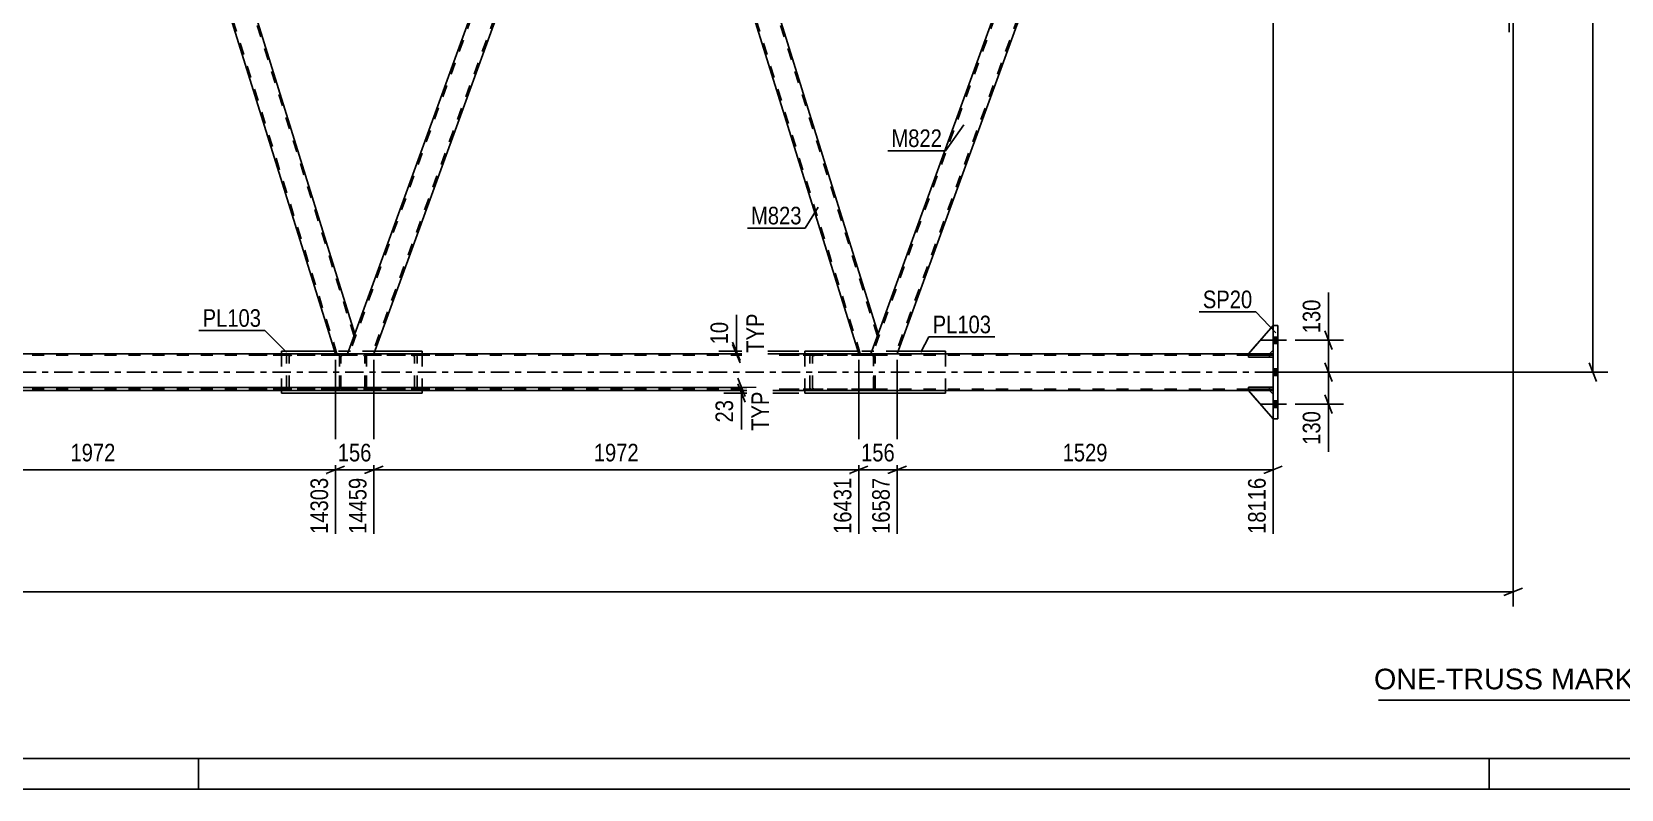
# Model space of a CAD drawing. Header units: millimetres. Extents: x -857 to 332, y -866 to -25.
# Drawn here: x -324.7 to -66.2, y -866.1 to -742.9 of the extents above; entities that cross this region are included whole.
import ezdxf

# ---------------------------------------------------------------- set-up
doc = ezdxf.new("R2010")
doc.units = ezdxf.units.MM
doc.linetypes.add('DXK_LINE_DOT2', pattern=[3.9198, 1.9599, -1.9599])
doc.linetypes.add('DXK_LINE_DOT3', pattern=[5.9187, 2.979, -0.9799, 0.9799, -0.9799])
doc.styles.add('Arial', font='ARIAL.TTF', dxfattribs={"height": 0.2})
doc.styles.add('Arial Narrow', font='ARIALN.TTF', dxfattribs={"height": 0.2})

# ---------------------------------------------------------------- blocks, each defined once
blk = doc.blocks.new('Unknown-570388934-1134')
at = {"color": 5, "linetype": 'Continuous'}
for p, q in [((-851.65, -861.05), (327.35, -861.05)), ((-297.65, -866.05), (-297.65, -861.05)), ((-87.65, -866.05), (-87.65, -861.05)), ((-856.65, -866.05), (332.35, -866.05))]:
    blk.add_line(p, q, dxfattribs=at)
blk = doc.blocks.new('Part-570388934-6711 - 6647')
at = {"color": 2, "linetype": 'Continuous'}
for p, q in [((-126.82, -795.23), (-804.16, -795.23)), ((-122.82, -795.23), (-123.42, -795.23)), ((-126.82, -801.23), (-804.16, -801.23)), ((-122.82, -801.23), (-123.42, -801.23))]:
    blk.add_line(p, q, dxfattribs=at)
at = {"color": 7, "linetype": 'DXK_LINE_DOT2'}
for p, q in [((-122.82, -795.47), (-804.16, -795.47)), ((-123.42, -795.23), (-126.82, -795.23)), ((-122.82, -795.23), (-122.82, -801.23)), ((-122.82, -800.99), (-804.16, -800.99)), ((-123.42, -801.23), (-126.82, -801.23))]:
    blk.add_line(p, q, dxfattribs=at)
at = {"color": 7, "linetype": 'DXK_LINE_DOT3'}
blk.add_line((-122.82, -798.23), (-804.16, -798.23), dxfattribs=at)
blk = doc.blocks.new('Bolt-570388934-6821 - 6647')
at = {"linetype": 'Continuous'}
for points in [[(-122.02, -793.55), (-122.02, -792.51), (-122.82, -792.51), (-122.82, -793.55)], [(-122.02, -793.55), (-122.02, -792.51), (-122.82, -792.51), (-122.82, -793.55)], [(-122.02, -793.55), (-122.02, -792.51), (-122.82, -792.51), (-122.82, -793.55)], [(-122.02, -798.75), (-122.02, -797.71), (-122.82, -797.71), (-122.82, -798.75)], [(-122.02, -798.75), (-122.02, -797.71), (-122.82, -797.71), (-122.82, -798.75)], [(-122.02, -803.95), (-122.02, -802.91), (-122.82, -802.91), (-122.82, -803.95)], [(-122.02, -803.95), (-122.02, -802.91), (-122.82, -802.91), (-122.82, -803.95)], [(-122.02, -803.95), (-122.02, -802.91), (-122.82, -802.91), (-122.82, -803.95)]]:
    blk.add_hatch(color=1, dxfattribs=at).paths.add_polyline_path(points)
at = {"color": 1, "linetype": 'Continuous'}
for p, q in [((-120.62, -793.03), (-124.82, -793.03)), ((-120.62, -793.03), (-124.82, -793.03)), ((-120.62, -793.03), (-124.82, -793.03)), ((-122.02, -792.51), (-122.82, -792.51)), ((-122.02, -792.51), (-122.82, -792.51)), ((-122.02, -792.51), (-122.82, -792.51)), ((-122.02, -793.55), (-122.82, -793.55)), ((-122.02, -793.55), (-122.82, -793.55)), ((-122.02, -793.55), (-122.82, -793.55)), ((-120.62, -798.23), (-124.82, -798.23)), ((-120.62, -798.23), (-124.82, -798.23)), ((-122.02, -797.71), (-122.82, -797.71)), ((-122.02, -797.71), (-122.82, -797.71)), ((-122.02, -798.75), (-122.82, -798.75)), ((-122.02, -798.75), (-122.82, -798.75)), ((-120.62, -803.43), (-124.82, -803.43)), ((-120.62, -803.43), (-124.82, -803.43)), ((-120.62, -803.43), (-124.82, -803.43)), ((-122.02, -802.91), (-122.82, -802.91)), ((-122.02, -802.91), (-122.82, -802.91)), ((-122.02, -802.91), (-122.82, -802.91)), ((-122.02, -803.95), (-122.82, -803.95)), ((-122.02, -803.95), (-122.82, -803.95)), ((-122.02, -803.95), (-122.82, -803.95))]:
    blk.add_line(p, q, dxfattribs=at)
blk = doc.blocks.new('Part-570388934-6899 - 6647')
at = {"color": 7, "linetype": 'DXK_LINE_DOT2'}
for p, q in [((-203.07, -795.23), (-188.14, -795.23)), ((-188.14, -795.47), (-203.07, -795.47)), ((-198.12, -795.52), (-198.18, -795.71)), ((-198.18, -800.75), (-198.18, -795.71)), ((-197.75, -795.71), (-197.71, -795.61)), ((-197.75, -800.75), (-197.75, -795.71)), ((-197.31, -795.23), (-197.64, -795.26)), ((-197.48, -795.49), (-197.31, -795.47)), ((-188.14, -795.23), (-187.84, -795.26)), ((-188.14, -795.47), (-187.97, -795.49)), ((-187.97, -795.49), (-187.83, -795.54)), ((-187.84, -801.19), (-187.84, -795.26)), ((-187.82, -795.26), (-187.84, -795.26)), ((-187.83, -800.92), (-187.83, -795.54)), ((-187.83, -795.54), (-187.79, -795.61)), ((-187.68, -795.37), (-187.82, -795.26)), ((-187.79, -795.61), (-187.77, -795.71)), ((-187.77, -800.75), (-187.77, -795.71)), ((-187.59, -795.52), (-187.68, -795.37)), ((-187.55, -795.71), (-187.59, -795.52)), ((-187.55, -800.75), (-187.55, -795.71)), ((-188.14, -800.99), (-203.07, -800.99)), ((-188.14, -801.23), (-203.07, -801.23)), ((-198.18, -800.75), (-198.12, -800.93)), ((-197.71, -800.84), (-197.75, -800.75)), ((-197.64, -801.19), (-197.31, -801.23)), ((-197.31, -800.99), (-197.48, -800.97)), ((-187.97, -800.97), (-188.14, -800.99)), ((-188.14, -801.23), (-187.84, -801.19)), ((-187.83, -800.92), (-187.97, -800.97)), ((-187.84, -801.19), (-187.82, -801.19)), ((-187.79, -800.84), (-187.83, -800.92)), ((-187.82, -801.19), (-187.68, -801.09)), ((-187.77, -800.75), (-187.79, -800.84)), ((-187.68, -801.09), (-187.59, -800.93)), ((-187.59, -800.93), (-187.55, -800.75))]:
    blk.add_line(p, q, dxfattribs=at)
for centre, radius, start, end in [((-197.51, -796.07), 0.817, 99.5183, 138.064), ((-197.41, -795.89), 0.409, 99.5183, 138.064), ((-197.51, -800.38), 0.817, 221.9361, 260.4818), ((-197.41, -800.57), 0.409, 221.9361, 260.4818)]:
    blk.add_arc(centre, radius, start, end, dxfattribs=at)
blk = doc.blocks.new('Part-570388934-6919 - 6647')
at = {"color": 2, "linetype": 'Continuous'}
for p, q in [((-275.48, -794.83), (-284.12, -794.83)), ((-284.12, -794.83), (-284.12, -795.23)), ((-261.26, -794.83), (-268.96, -794.83)), ((-261.26, -795.23), (-261.26, -794.83)), ((-284.12, -801.63), (-284.12, -801.23)), ((-261.26, -801.63), (-261.26, -801.23)), ((-261.26, -801.63), (-284.12, -801.63))]:
    blk.add_line(p, q, dxfattribs=at)
at = {"color": 7, "linetype": 'DXK_LINE_DOT2'}
for p, q in [((-284.12, -795.49), (-284.12, -795.23)), ((-284.12, -795.49), (-284.12, -795.47)), ((-284.12, -801.23), (-284.12, -795.49)), ((-268.96, -794.83), (-275.48, -794.83)), ((-261.26, -801.23), (-261.26, -795.23))]:
    blk.add_line(p, q, dxfattribs=at)
blk = doc.blocks.new('Part-570388934-7298 - 6647')
at = {"color": 7, "linetype": 'DXK_LINE_DOT2'}
for p, q in [((-229.06, -674.23), (-273.11, -795.23)), ((-225.32, -674.23), (-269.36, -795.23)), ((-225.06, -674.23), (-226.61, -678.48)), ((-272.18, -791.98), (-273.36, -795.23)), ((-269.1, -795.23), (-273.36, -795.23))]:
    blk.add_line(p, q, dxfattribs=at)
at = {"color": 2, "linetype": 'Continuous'}
for p, q in [((-229.32, -674.23), (-272.18, -791.98)), ((-229.32, -674.23), (-225.06, -674.23)), ((-226.61, -678.48), (-269.1, -795.23))]:
    blk.add_line(p, q, dxfattribs=at)
blk = doc.blocks.new('Part-570388934-6996 - 6647')
at = {"color": 7, "linetype": 'DXK_LINE_DOT2'}
for p, q in [((-274.66, -795.52), (-274.7, -795.71)), ((-274.7, -800.75), (-274.7, -795.71)), ((-274.46, -795.71), (-274.44, -795.62)), ((-274.46, -800.75), (-274.46, -795.71)), ((-274.44, -795.62), (-274.39, -795.54)), ((-274.22, -795.23), (-274.41, -795.26)), ((-274.39, -795.54), (-274.31, -795.49)), ((-274.31, -795.49), (-274.22, -795.47)), ((-274.22, -795.23), (-270.78, -795.23)), ((-274.22, -795.47), (-270.78, -795.47)), ((-270.6, -795.26), (-270.78, -795.23)), ((-270.78, -795.47), (-270.69, -795.49)), ((-270.69, -795.49), (-270.61, -795.54)), ((-270.61, -795.54), (-270.56, -795.62)), ((-270.56, -795.62), (-270.54, -795.71)), ((-270.54, -800.75), (-270.54, -795.71)), ((-270.3, -795.71), (-270.34, -795.52)), ((-270.3, -800.75), (-270.3, -795.71)), ((-274.7, -800.75), (-274.66, -800.93)), ((-274.44, -800.84), (-274.46, -800.75)), ((-274.39, -800.92), (-274.44, -800.84)), ((-274.41, -801.19), (-274.22, -801.23)), ((-274.31, -800.97), (-274.39, -800.92)), ((-274.22, -800.99), (-274.31, -800.97)), ((-274.22, -800.99), (-270.78, -800.99)), ((-274.22, -801.23), (-270.78, -801.23)), ((-270.69, -800.97), (-270.78, -800.99)), ((-270.78, -801.23), (-270.6, -801.19)), ((-270.61, -800.92), (-270.69, -800.97)), ((-270.56, -800.84), (-270.61, -800.92)), ((-270.54, -800.75), (-270.56, -800.84)), ((-270.34, -800.93), (-270.3, -800.75))]:
    blk.add_line(p, q, dxfattribs=at)
for centre, start, end in [((-274.22, -795.71), 112.5001, 157.5001), ((-270.78, -795.71), 22.5001, 67.5001), ((-274.22, -800.75), 202.5001, 247.5001), ((-270.78, -800.75), 292.5001, 337.5001)]:
    blk.add_arc(centre, 0.48, start, end, dxfattribs=at)
blk = doc.blocks.new('Part-570388934-7027 - 6647')
at = {"color": 2, "linetype": 'Continuous'}
for p, q in [((-190.34, -794.83), (-198.98, -794.83)), ((-198.98, -794.83), (-198.98, -795.23)), ((-176.13, -794.83), (-183.82, -794.83)), ((-176.13, -795.23), (-176.13, -794.83)), ((-198.98, -801.63), (-198.98, -801.23)), ((-176.13, -801.63), (-176.13, -801.23)), ((-176.13, -801.63), (-198.98, -801.63))]:
    blk.add_line(p, q, dxfattribs=at)
at = {"color": 7, "linetype": 'DXK_LINE_DOT2'}
for p, q in [((-198.98, -801.23), (-198.98, -795.23)), ((-183.82, -794.83), (-190.34, -794.83)), ((-176.13, -801.23), (-176.13, -795.23))]:
    blk.add_line(p, q, dxfattribs=at)
blk = doc.blocks.new('Part-570388934-7040 - 6647')
at = {"color": 7, "linetype": 'DXK_LINE_DOT2'}
for p, q in [((-314.2, -674.23), (-358.24, -795.23)), ((-310.45, -674.23), (-354.49, -795.23)), ((-310.2, -674.23), (-311.74, -678.48)), ((-357.31, -791.98), (-358.49, -795.23)), ((-354.24, -795.23), (-358.49, -795.23))]:
    blk.add_line(p, q, dxfattribs=at)
at = {"color": 2, "linetype": 'Continuous'}
for p, q in [((-314.45, -674.23), (-357.31, -791.98)), ((-314.45, -674.23), (-310.2, -674.23)), ((-311.74, -678.48), (-354.24, -795.23))]:
    blk.add_line(p, q, dxfattribs=at)
blk = doc.blocks.new('Part-570388934-7067 - 6647')
at = {"color": 7, "linetype": 'DXK_LINE_DOT2'}
for p, q in [((-288.21, -795.23), (-274.7, -795.23)), ((-274.7, -795.47), (-288.21, -795.47)), ((-283.25, -795.52), (-283.32, -795.71)), ((-283.32, -800.75), (-283.32, -795.71)), ((-282.88, -795.71), (-282.85, -795.62)), ((-282.88, -800.75), (-282.88, -795.71)), ((-282.44, -795.23), (-282.78, -795.26)), ((-282.61, -795.49), (-282.44, -795.47)), ((-274.7, -801.23), (-274.7, -795.23)), ((-274.7, -800.99), (-288.21, -800.99)), ((-274.7, -801.23), (-288.21, -801.23)), ((-283.32, -800.75), (-283.25, -800.93)), ((-282.85, -800.84), (-282.88, -800.75)), ((-282.78, -801.19), (-282.44, -801.23)), ((-282.44, -800.99), (-282.61, -800.97))]:
    blk.add_line(p, q, dxfattribs=at)
for centre, radius, start, end in [((-282.64, -796.07), 0.817, 99.5183, 138.064), ((-282.54, -795.89), 0.409, 99.5183, 138.064), ((-282.64, -800.38), 0.817, 221.9361, 260.4818), ((-282.54, -800.57), 0.409, 221.9361, 260.4818)]:
    blk.add_arc(centre, radius, start, end, dxfattribs=at)
blk = doc.blocks.new('Part-570388934-7068 - 6647')
at = {"color": 7, "linetype": 'DXK_LINE_DOT2'}
for p, q in [((-270.3, -801.23), (-270.3, -795.23)), ((-257.17, -795.23), (-270.3, -795.23)), ((-257.17, -795.47), (-270.3, -795.47)), ((-262.6, -795.26), (-262.93, -795.23)), ((-262.93, -795.47), (-262.77, -795.49)), ((-262.53, -795.61), (-262.5, -795.71)), ((-262.5, -800.75), (-262.5, -795.71)), ((-262.06, -795.71), (-262.13, -795.52)), ((-262.06, -800.75), (-262.06, -795.71)), ((-257.17, -800.99), (-270.3, -800.99)), ((-270.3, -801.23), (-257.17, -801.23)), ((-262.77, -800.97), (-262.93, -800.99)), ((-262.93, -801.23), (-262.6, -801.19)), ((-262.5, -800.75), (-262.53, -800.84)), ((-262.13, -800.93), (-262.06, -800.75))]:
    blk.add_line(p, q, dxfattribs=at)
for centre, radius, start, end in [((-262.83, -795.89), 0.409, 41.9361, 80.4818), ((-262.73, -796.07), 0.817, 41.9361, 80.4818), ((-262.83, -800.57), 0.409, 279.5183, 318.064), ((-262.73, -800.38), 0.817, 279.5183, 318.064)]:
    blk.add_arc(centre, radius, start, end, dxfattribs=at)
blk = doc.blocks.new('Part-570388934-7080 - 6647')
at = {"color": 2, "linetype": 'Continuous'}
for p, q in [((-122.02, -790.63), (-122.82, -790.63)), ((-122.82, -790.63), (-122.82, -805.83)), ((-122.02, -805.83), (-122.02, -790.63)), ((-122.82, -805.83), (-122.02, -805.83))]:
    blk.add_line(p, q, dxfattribs=at)
blk = doc.blocks.new('Part-570388934-7279 - 6647')
at = {"color": 2, "linetype": 'Continuous'}
for p, q in [((-225.06, -674.23), (-226.61, -678.48)), ((-223.75, -674.23), (-225.06, -674.23)), ((-187.04, -791.98), (-223.75, -674.23)), ((-226.61, -678.48), (-190.22, -795.23)), ((-188.23, -795.23), (-187.04, -791.98))]:
    blk.add_line(p, q, dxfattribs=at)
at = {"color": 7, "linetype": 'DXK_LINE_DOT2'}
for p, q in [((-187.18, -792.35), (-224, -674.23)), ((-189.97, -795.23), (-226.48, -678.11)), ((-187.04, -791.98), (-187.22, -792.46)), ((-190.22, -795.23), (-188.23, -795.23))]:
    blk.add_line(p, q, dxfattribs=at)
blk = doc.blocks.new('Part-570388934-7331 - 6647')
at = {"color": 2, "linetype": 'Continuous'}
for p, q in [((-126.82, -795.79), (-126.82, -795.47)), ((-126.82, -795.47), (-122.82, -795.47)), ((-122.82, -795.79), (-126.82, -795.79)), ((-122.82, -795.47), (-122.82, -795.79))]:
    blk.add_line(p, q, dxfattribs=at)
at = {"color": 7, "linetype": 'DXK_LINE_DOT2'}
blk.add_line((-123.42, -795.79), (-123.42, -795.47), dxfattribs=at)
blk = doc.blocks.new('Part-570388934-7268 - 6647')
at = {"color": 2, "linetype": 'Continuous'}
for p, q in [((-310.2, -674.23), (-311.74, -678.48)), ((-308.88, -674.23), (-310.2, -674.23)), ((-272.18, -791.98), (-308.88, -674.23)), ((-311.74, -678.48), (-275.35, -795.23)), ((-273.36, -795.23), (-272.18, -791.98))]:
    blk.add_line(p, q, dxfattribs=at)
at = {"color": 7, "linetype": 'DXK_LINE_DOT2'}
for p, q in [((-272.31, -792.35), (-309.13, -674.23)), ((-275.1, -795.23), (-311.61, -678.11)), ((-272.18, -791.98), (-272.45, -792.72)), ((-275.35, -795.23), (-273.36, -795.23))]:
    blk.add_line(p, q, dxfattribs=at)
blk = doc.blocks.new('Part-570388934-7273 - 6647')
at = {"color": 7, "linetype": 'DXK_LINE_DOT2'}
for p, q in [((-143.93, -674.23), (-187.97, -795.23)), ((-140.18, -674.23), (-184.22, -795.23)), ((-187.04, -791.98), (-188.23, -795.23)), ((-183.97, -795.23), (-188.23, -795.23))]:
    blk.add_line(p, q, dxfattribs=at)
at = {"color": 2, "linetype": 'Continuous'}
for p, q in [((-144.19, -674.23), (-187.04, -791.98)), ((-139.93, -674.23), (-183.97, -795.23)), ((-144.19, -674.23), (-139.93, -674.23))]:
    blk.add_line(p, q, dxfattribs=at)
blk = doc.blocks.new('Part-570388934-7329 - 6647')
at = {"color": 7, "linetype": 'DXK_LINE_DOT2'}
for p, q in [((-126.82, -795.47), (-122.82, -795.47)), ((-126.82, -795.79), (-126.82, -795.47)), ((-122.82, -795.79), (-126.82, -795.79)), ((-123.42, -795.79), (-123.42, -795.47)), ((-122.82, -795.47), (-122.82, -795.79))]:
    blk.add_line(p, q, dxfattribs=at)
blk = doc.blocks.new('Part-570388934-7330 - 6647')
at = {"color": 7, "linetype": 'DXK_LINE_DOT2'}
for p, q in [((-126.82, -800.67), (-122.82, -800.67)), ((-126.82, -800.99), (-126.82, -800.67)), ((-122.82, -800.99), (-126.82, -800.99)), ((-123.42, -800.99), (-123.42, -800.67)), ((-122.82, -800.67), (-122.82, -800.99))]:
    blk.add_line(p, q, dxfattribs=at)
blk = doc.blocks.new('Part-570388934-7332 - 6647')
at = {"color": 2, "linetype": 'Continuous'}
for p, q in [((-126.82, -800.99), (-126.82, -800.67)), ((-126.82, -800.67), (-122.82, -800.67)), ((-122.82, -800.99), (-126.82, -800.99)), ((-122.82, -800.67), (-122.82, -800.99))]:
    blk.add_line(p, q, dxfattribs=at)
at = {"color": 7, "linetype": 'DXK_LINE_DOT2'}
blk.add_line((-123.42, -800.99), (-123.42, -800.67), dxfattribs=at)
blk = doc.blocks.new('Part-570388934-7333 - 6647')
at = {"color": 7, "linetype": 'DXK_LINE_DOT2'}
for p, q in [((-126.82, -795.23), (-122.82, -790.63)), ((-122.82, -790.63), (-122.82, -794.63)), ((-123.42, -795.23), (-126.82, -795.23)), ((-122.82, -794.63), (-123.42, -795.23))]:
    blk.add_line(p, q, dxfattribs=at)
blk = doc.blocks.new('Part-570388934-7334 - 6647')
at = {"color": 2, "linetype": 'Continuous'}
for p, q in [((-126.82, -795.23), (-122.82, -790.63)), ((-123.42, -795.23), (-126.82, -795.23)), ((-122.82, -794.63), (-123.42, -795.23))]:
    blk.add_line(p, q, dxfattribs=at)
at = {"color": 7, "linetype": 'DXK_LINE_DOT2'}
blk.add_line((-122.82, -790.63), (-122.82, -794.63), dxfattribs=at)
blk = doc.blocks.new('Part-570388934-7335 - 6647')
at = {"color": 7, "linetype": 'DXK_LINE_DOT2'}
for p, q in [((-123.42, -801.23), (-126.82, -801.23)), ((-126.82, -801.23), (-122.82, -805.83)), ((-122.82, -801.83), (-123.42, -801.23)), ((-122.82, -805.83), (-122.82, -801.83))]:
    blk.add_line(p, q, dxfattribs=at)
blk = doc.blocks.new('Part-570388934-7336 - 6647')
at = {"color": 2, "linetype": 'Continuous'}
for p, q in [((-123.42, -801.23), (-126.82, -801.23)), ((-126.82, -801.23), (-122.82, -805.83)), ((-122.82, -801.83), (-123.42, -801.23))]:
    blk.add_line(p, q, dxfattribs=at)
at = {"color": 7, "linetype": 'DXK_LINE_DOT2'}
blk.add_line((-122.82, -805.83), (-122.82, -801.83), dxfattribs=at)
blk = doc.blocks.new('StraightDimension-570388934-7650 - 6647')
at = {"color": 7, "linetype": 'Continuous'}
for p, q in [((-269.1, -796.23), (-269.1, -824.53)), ((-190.22, -796.23), (-190.22, -824.53)), ((-267.6, -813.49), (-270.6, -814.69)), ((-269.1, -814.09), (-190.22, -814.09)), ((-191.72, -814.69), (-188.72, -813.49))]:
    blk.add_line(p, q, dxfattribs=at)
at = {"color": 0}
blk.add_wipeout([(-225.41, -813.34), (-225.41, -809.14), (-233.92, -809.14), (-233.92, -813.34)], dxfattribs=at)
at = {"color": 0, "linetype": 'Continuous'}
blk.add_wipeout([(-190.82, -814.79), (-195.02, -814.79), (-195.02, -825.13), (-190.82, -825.13)], dxfattribs=at)
at = {"color": 3, "style": 'Arial Narrow'}
blk.add_text('1972', height=2.863, dxfattribs=at).set_placement((-233.32, -812.74))
at = {"color": 3, "linetype": 'Continuous', "style": 'Arial Narrow'}
blk.add_text('16431', height=2.863, rotation=90.0002, dxfattribs=at).set_placement((-191.42, -824.53))
blk = doc.blocks.new('StraightDimension-570388934-7726 - 6647')
at = {"color": 7, "linetype": 'Continuous'}
for p, q in [((-82.75, -672.23), (-68.38, -672.23)), ((-70.18, -673.73), (-71.38, -670.73)), ((-70.78, -798.23), (-70.78, -672.23)), ((-121.02, -798.23), (-68.38, -798.23)), ((-71.38, -796.73), (-70.18, -799.73))]:
    blk.add_line(p, q, dxfattribs=at)
at = {"color": 0}
blk.add_wipeout([(-71.53, -730.97), (-75.73, -730.97), (-75.73, -739.48), (-71.53, -739.48)], dxfattribs=at)
at = {"color": 3, "style": 'Arial Narrow'}
blk.add_text('3150', height=2.863, rotation=90.0002, dxfattribs=at).set_placement((-72.13, -738.88))
blk = doc.blocks.new('StraightDimension-570388934-17202 - 6647')
at = {"color": 7, "linetype": 'Continuous'}
for p, q in [((-119.22, -793.03), (-111.38, -793.03)), ((-114.38, -791.53), (-113.18, -794.53)), ((-113.78, -798.23), (-113.78, -793.03)), ((-119.22, -798.23), (-111.38, -798.23)), ((-113.18, -799.73), (-114.38, -796.73))]:
    blk.add_line(p, q, dxfattribs=at)
at = {"color": 0}
blk.add_wipeout([(-114.53, -785.82), (-118.73, -785.82), (-118.73, -792.5), (-114.53, -792.5)], dxfattribs=at)
at = {"color": 7, "linetype": 'Continuous'}
blk.add_line((-113.78, -793.03), (-113.78, -785.29), dxfattribs=at)
blk.add_line((-113.78, -793.03), (-113.78, -785.29), dxfattribs=at)
at = {"color": 3, "style": 'Arial Narrow'}
blk.add_text('130', height=2.863, rotation=90.0002, dxfattribs=at).set_placement((-115.13, -791.9))
blk = doc.blocks.new('StraightDimension-570388934-7389 - 6647')
at = {"color": 7, "linetype": 'Continuous'}
for p, q in [((-83.75, -679.73), (-83.75, -836.34)), ((-817.06, -833.94), (-83.75, -833.94)), ((-85.25, -834.54), (-82.25, -833.34))]:
    blk.add_line(p, q, dxfattribs=at)
blk = doc.blocks.new('StraightDimension-570388934-7693 - 6647')
at = {"color": 7, "linetype": 'Continuous'}
for p, q in [((-183.97, -796.23), (-183.97, -824.53)), ((-122.82, -802.23), (-122.82, -824.53)), ((-182.47, -813.49), (-185.47, -814.69)), ((-183.97, -814.09), (-122.82, -814.09)), ((-124.32, -814.69), (-121.32, -813.49))]:
    blk.add_line(p, q, dxfattribs=at)
at = {"color": 0}
blk.add_wipeout([(-149.14, -813.34), (-149.14, -809.14), (-157.65, -809.14), (-157.65, -813.34)], dxfattribs=at)
at = {"color": 0, "linetype": 'Continuous'}
blk.add_wipeout([(-123.42, -814.79), (-127.62, -814.79), (-127.62, -825.13), (-123.42, -825.13)], dxfattribs=at)
at = {"color": 3, "style": 'Arial Narrow'}
blk.add_text('1529', height=2.863, dxfattribs=at).set_placement((-157.05, -812.74))
at = {"color": 3, "linetype": 'Continuous', "style": 'Arial Narrow'}
blk.add_text('18116', height=2.863, rotation=90.0002, dxfattribs=at).set_placement((-124.02, -824.53))
blk = doc.blocks.new('StraightDimension-570388934-7612 - 6647')
at = {"color": 7, "linetype": 'Continuous'}
for p, q in [((-354.24, -796.23), (-354.24, -824.53)), ((-275.35, -796.23), (-275.35, -824.53)), ((-352.74, -813.49), (-355.74, -814.69)), ((-354.24, -814.09), (-275.35, -814.09)), ((-276.85, -814.69), (-273.85, -813.49))]:
    blk.add_line(p, q, dxfattribs=at)
at = {"color": 0}
blk.add_wipeout([(-310.54, -813.34), (-310.54, -809.14), (-319.05, -809.14), (-319.05, -813.34)], dxfattribs=at)
at = {"color": 0, "linetype": 'Continuous'}
blk.add_wipeout([(-275.95, -814.79), (-280.15, -814.79), (-280.15, -825.13), (-275.95, -825.13)], dxfattribs=at)
at = {"color": 3, "style": 'Arial Narrow'}
blk.add_text('1972', height=2.863, dxfattribs=at).set_placement((-318.45, -812.74))
at = {"color": 3, "linetype": 'Continuous', "style": 'Arial Narrow'}
blk.add_text('14303', height=2.863, rotation=90.0002, dxfattribs=at).set_placement((-276.55, -824.53))
blk = doc.blocks.new('StraightDimension-570388934-7631 - 6647')
at = {"color": 7, "linetype": 'Continuous'}
for p, q in [((-275.35, -796.23), (-275.35, -824.53)), ((-269.1, -796.23), (-269.1, -824.53)), ((-276.85, -814.69), (-273.85, -813.49)), ((-275.35, -814.09), (-269.1, -814.09)), ((-267.6, -813.49), (-270.6, -814.69))]:
    blk.add_line(p, q, dxfattribs=at)
at = {"color": 0}
blk.add_wipeout([(-268.89, -813.34), (-268.89, -809.14), (-275.57, -809.14), (-275.57, -813.34)], dxfattribs=at)
at = {"color": 0, "linetype": 'Continuous'}
blk.add_wipeout([(-269.7, -814.79), (-273.9, -814.79), (-273.9, -825.13), (-269.7, -825.13)], dxfattribs=at)
at = {"color": 3, "style": 'Arial Narrow'}
blk.add_text('156', height=2.863, dxfattribs=at).set_placement((-274.97, -812.74))
at = {"color": 3, "linetype": 'Continuous', "style": 'Arial Narrow'}
blk.add_text('14459', height=2.863, rotation=90.0002, dxfattribs=at).set_placement((-270.3, -824.53))
blk = doc.blocks.new('StraightDimension-570388934-7669 - 6647')
at = {"color": 7, "linetype": 'Continuous'}
for p, q in [((-190.22, -796.23), (-190.22, -824.53)), ((-183.97, -796.23), (-183.97, -824.53)), ((-191.72, -814.69), (-188.72, -813.49)), ((-190.22, -814.09), (-183.97, -814.09)), ((-182.47, -813.49), (-185.47, -814.69))]:
    blk.add_line(p, q, dxfattribs=at)
at = {"color": 0}
blk.add_wipeout([(-183.75, -813.34), (-183.75, -809.14), (-190.44, -809.14), (-190.44, -813.34)], dxfattribs=at)
at = {"color": 0, "linetype": 'Continuous'}
blk.add_wipeout([(-184.57, -814.79), (-188.77, -814.79), (-188.77, -825.13), (-184.57, -825.13)], dxfattribs=at)
at = {"color": 3, "style": 'Arial Narrow'}
blk.add_text('156', height=2.863, dxfattribs=at).set_placement((-189.84, -812.74))
at = {"color": 3, "linetype": 'Continuous', "style": 'Arial Narrow'}
blk.add_text('16587', height=2.863, rotation=90.0002, dxfattribs=at).set_placement((-185.17, -824.53))
blk = doc.blocks.new('StraightDimension-570388934-8033 - 6647')
at = {"color": 7, "linetype": 'Continuous'}
for p, q in [((-210.73, -793.33), (-209.53, -796.33)), ((-209.53, -796.73), (-210.73, -793.73)), ((-199.98, -794.83), (-212.98, -794.83)), ((-199.98, -795.23), (-212.98, -795.23)), ((-210.13, -795.23), (-210.13, -794.83))]:
    blk.add_line(p, q, dxfattribs=at)
at = {"color": 0}
blk.add_wipeout([(-210.88, -789.45), (-215.08, -789.45), (-215.08, -794.3), (-210.88, -794.3)], dxfattribs=at)
at = {"color": 7, "linetype": 'Continuous'}
blk.add_line((-210.13, -794.83), (-210.13, -788.92), dxfattribs=at)
at = {"color": 3, "style": 'Arial Narrow'}
blk.add_text('10', height=2.863, rotation=90.0002, dxfattribs=at).set_placement((-211.48, -793.7))
at = {"color": 0, "linetype": 'Continuous'}
blk.add_wipeout([(-205.03, -788.08), (-209.23, -788.08), (-209.23, -795.67), (-205.03, -795.67)], dxfattribs=at)
at = {"color": 7, "linetype": 'Continuous'}
blk.add_line((-210.13, -794.83), (-210.13, -788.92), dxfattribs=at)
at = {"color": 3, "linetype": 'Continuous', "style": 'Arial Narrow'}
blk.add_text('TYP', height=2.863, rotation=90.0002, dxfattribs=at).set_placement((-205.63, -795.07))
blk = doc.blocks.new('StraightDimension-570388934-8194 - 6647')
at = {"color": 7, "linetype": 'Continuous'}
for p, q in [((-718.63, -800.71), (-206.91, -800.71)), ((-209.91, -799.21), (-208.71, -802.21)), ((-208.71, -803.13), (-209.91, -800.13)), ((-209.31, -801.63), (-209.31, -800.71)), ((-199.98, -801.63), (-212.16, -801.63))]:
    blk.add_line(p, q, dxfattribs=at)
at = {"color": 0}
blk.add_wipeout([(-210.06, -802.15), (-214.26, -802.15), (-214.26, -807.01), (-210.06, -807.01)], dxfattribs=at)
at = {"color": 7, "linetype": 'Continuous'}
blk.add_line((-209.31, -801.63), (-209.31, -807.53), dxfattribs=at)
at = {"color": 3, "style": 'Arial Narrow'}
blk.add_text('23', height=2.863, rotation=90.0002, dxfattribs=at).set_placement((-210.66, -806.41))
at = {"color": 0, "linetype": 'Continuous'}
blk.add_wipeout([(-204.21, -800.79), (-208.41, -800.79), (-208.41, -808.37), (-204.21, -808.37)], dxfattribs=at)
at = {"color": 7, "linetype": 'Continuous'}
blk.add_line((-209.31, -801.63), (-209.31, -807.53), dxfattribs=at)
at = {"color": 3, "linetype": 'Continuous', "style": 'Arial Narrow'}
blk.add_text('TYP', height=2.863, rotation=90.0002, dxfattribs=at).set_placement((-204.81, -807.77))
blk = doc.blocks.new('StraightDimension-570388934-8213 - 6647')
at = {"color": 7, "linetype": 'Continuous'}
for p, q in [((-84.39, -675.23), (-84.39, -742.92)), ((-122.82, -794.23), (-122.82, -737.67)), ((-121.32, -739.92), (-124.32, -741.12)), ((-122.82, -740.52), (-84.39, -740.52)), ((-85.89, -741.12), (-82.89, -739.92))]:
    blk.add_line(p, q, dxfattribs=at)
at = {"color": 0}
blk.add_wipeout([(-99.35, -739.77), (-99.35, -735.57), (-107.86, -735.57), (-107.86, -739.77)], dxfattribs=at)
at = {"color": 3, "style": 'Arial Narrow'}
blk.add_text('1145', height=2.863, dxfattribs=at).set_placement((-107.26, -739.17))
blk = doc.blocks.new('StraightDimension-570388934-17200 - 6647')
at = {"color": 7, "linetype": 'Continuous'}
for p, q in [((-119.22, -798.23), (-111.38, -798.23)), ((-114.38, -796.73), (-113.18, -799.73)), ((-113.78, -803.43), (-113.78, -798.23)), ((-119.22, -803.43), (-111.38, -803.43)), ((-113.18, -804.93), (-114.38, -801.93))]:
    blk.add_line(p, q, dxfattribs=at)
at = {"color": 0}
blk.add_wipeout([(-114.53, -803.95), (-118.73, -803.95), (-118.73, -810.64), (-114.53, -810.64)], dxfattribs=at)
at = {"color": 7, "linetype": 'Continuous'}
blk.add_line((-113.78, -803.43), (-113.78, -811.16), dxfattribs=at)
blk.add_line((-113.78, -803.43), (-113.78, -811.16), dxfattribs=at)
at = {"color": 3, "style": 'Arial Narrow'}
blk.add_text('130', height=2.863, rotation=90.0002, dxfattribs=at).set_placement((-115.13, -810.04))
blk = doc.blocks.new('Unknown-570388934-24923')
at = {"color": 7, "linetype": 'Continuous'}
blk.add_line((-105.65, -851.55), (-35.65, -851.55), dxfattribs=at)
at = {"color": 7, "style": 'Arial'}
blk.add_text('ONE-TRUSS MARKED AS TR554', height=3.3428, dxfattribs=at).set_placement((-106.4, -849.8))
blk = doc.blocks.new('Mark-570388934-6915 - 6647')
at = {"color": 0}
blk.add_wipeout([(-287.45, -790.85), (-287.45, -787.85), (-296.95, -787.85), (-296.95, -790.85)], dxfattribs=at)
blk.add_wipeout([(-287.45, -790.85), (-287.45, -787.85), (-296.95, -787.85), (-296.95, -790.85)], dxfattribs=at)
at = {"color": 30, "linetype": 'Continuous'}
for p in [(-297.55, -791.45), (-283.31, -794.98)]:
    blk.add_line(p, (-286.85, -791.45), dxfattribs=at)
at = {"color": 3, "style": 'Arial Narrow'}
blk.add_text('PL103', height=2.863, dxfattribs=at).set_placement((-296.95, -790.85))
blk = doc.blocks.new('Mark-570388934-7023 - 6647')
at = {"color": 0}
blk.add_wipeout([(-168.68, -791.9), (-168.68, -788.9), (-178.19, -788.9), (-178.19, -791.9)], dxfattribs=at)
blk.add_wipeout([(-168.68, -791.9), (-168.68, -788.9), (-178.19, -788.9), (-178.19, -791.9)], dxfattribs=at)
at = {"color": 30, "linetype": 'Continuous'}
for p, q in [((-180.12, -795), (-178.79, -792.5)), ((-178.79, -792.5), (-168.08, -792.5))]:
    blk.add_line(p, q, dxfattribs=at)
at = {"color": 3, "style": 'Arial Narrow'}
blk.add_text('PL103', height=2.863, dxfattribs=at).set_placement((-178.19, -791.9))
blk = doc.blocks.new('Mark-570388934-7275 - 6647')
at = {"color": 0}
blk.add_wipeout([(-199.52, -774.19), (-199.52, -771.19), (-207.74, -771.19), (-207.74, -774.19)], dxfattribs=at)
blk.add_wipeout([(-199.52, -774.19), (-199.52, -771.19), (-207.74, -771.19), (-207.74, -774.19)], dxfattribs=at)
at = {"color": 30, "linetype": 'Continuous'}
for p in [(-196.8, -771.39), (-208.34, -774.79)]:
    blk.add_line(p, (-198.92, -774.79), dxfattribs=at)
at = {"color": 3, "style": 'Arial Narrow'}
blk.add_text('M823', height=2.863, dxfattribs=at).set_placement((-207.74, -774.19))
blk = doc.blocks.new('Mark-570388934-7076 - 6647')
at = {"color": 0}
blk.add_wipeout([(-126.2, -787.82), (-126.2, -784.82), (-134.24, -784.82), (-134.24, -787.82)], dxfattribs=at)
blk.add_wipeout([(-126.2, -787.82), (-126.2, -784.82), (-134.24, -784.82), (-134.24, -787.82)], dxfattribs=at)
at = {"color": 30, "linetype": 'Continuous'}
for p in [(-134.84, -788.42), (-122.37, -791.84)]:
    blk.add_line(p, (-125.6, -788.42), dxfattribs=at)
at = {"color": 3, "style": 'Arial Narrow'}
blk.add_text('SP20', height=2.863, dxfattribs=at).set_placement((-134.24, -787.82))
blk = doc.blocks.new('Mark-570388934-7269 - 6647')
at = {"color": 0}
blk.add_wipeout([(-176.68, -761.61), (-176.68, -758.61), (-184.9, -758.61), (-184.9, -761.61)], dxfattribs=at)
blk.add_wipeout([(-176.68, -761.61), (-176.68, -758.61), (-184.9, -758.61), (-184.9, -761.61)], dxfattribs=at)
at = {"color": 30, "linetype": 'Continuous'}
for p in [(-173.14, -757.98), (-185.5, -762.21)]:
    blk.add_line(p, (-176.08, -762.21), dxfattribs=at)
at = {"color": 3, "style": 'Arial Narrow'}
blk.add_text('M822', height=2.863, dxfattribs=at).set_placement((-184.9, -761.61))

msp = doc.modelspace()

# ---------------------------------------------------------------- block references
for name in ['Unknown-570388934-1134', 'Part-570388934-7040 - 6647', 'Part-570388934-7268 - 6647', 'Part-570388934-7298 - 6647', 'Part-570388934-7279 - 6647', 'Part-570388934-7273 - 6647', 'Part-570388934-7333 - 6647', 'Part-570388934-7334 - 6647', 'Part-570388934-7080 - 6647', 'Bolt-570388934-6821 - 6647', 'Part-570388934-6711 - 6647', 'Part-570388934-7067 - 6647', 'Part-570388934-6919 - 6647', 'Part-570388934-6996 - 6647', 'Part-570388934-7068 - 6647', 'Part-570388934-6899 - 6647', 'Part-570388934-7027 - 6647', 'Part-570388934-7331 - 6647', 'Part-570388934-7329 - 6647', 'Part-570388934-7330 - 6647', 'Part-570388934-7332 - 6647', 'Part-570388934-7335 - 6647', 'Part-570388934-7336 - 6647', 'Unknown-570388934-24923']:
    msp.add_blockref(name, (0, 0))

# ---------------------------------------------------------------- next in the draw order: block references
for name in ['StraightDimension-570388934-7726 - 6647', 'StraightDimension-570388934-7650 - 6647']:
    msp.add_blockref(name, (0, 0))

# ---------------------------------------------------------------- next in the draw order: block references
msp.add_blockref('StraightDimension-570388934-17202 - 6647', (0, 0))

# ---------------------------------------------------------------- next in the draw order: block references
msp.add_blockref('StraightDimension-570388934-7389 - 6647', (0, 0))

# ---------------------------------------------------------------- next in the draw order: block references
for name in ['StraightDimension-570388934-8213 - 6647', 'Mark-570388934-7269 - 6647', 'Mark-570388934-7275 - 6647', 'StraightDimension-570388934-8033 - 6647', 'StraightDimension-570388934-7612 - 6647', 'StraightDimension-570388934-7693 - 6647', 'StraightDimension-570388934-17200 - 6647']:
    msp.add_blockref(name, (0, 0))

# ---------------------------------------------------------------- next in the draw order: block references
for name in ['Mark-570388934-7076 - 6647', 'Mark-570388934-6915 - 6647', 'Mark-570388934-7023 - 6647', 'StraightDimension-570388934-7631 - 6647', 'StraightDimension-570388934-7669 - 6647']:
    msp.add_blockref(name, (0, 0))

# ---------------------------------------------------------------- next in the draw order: block references
msp.add_blockref('StraightDimension-570388934-8194 - 6647', (0, 0))

doc.saveas('drawing.dxf')
